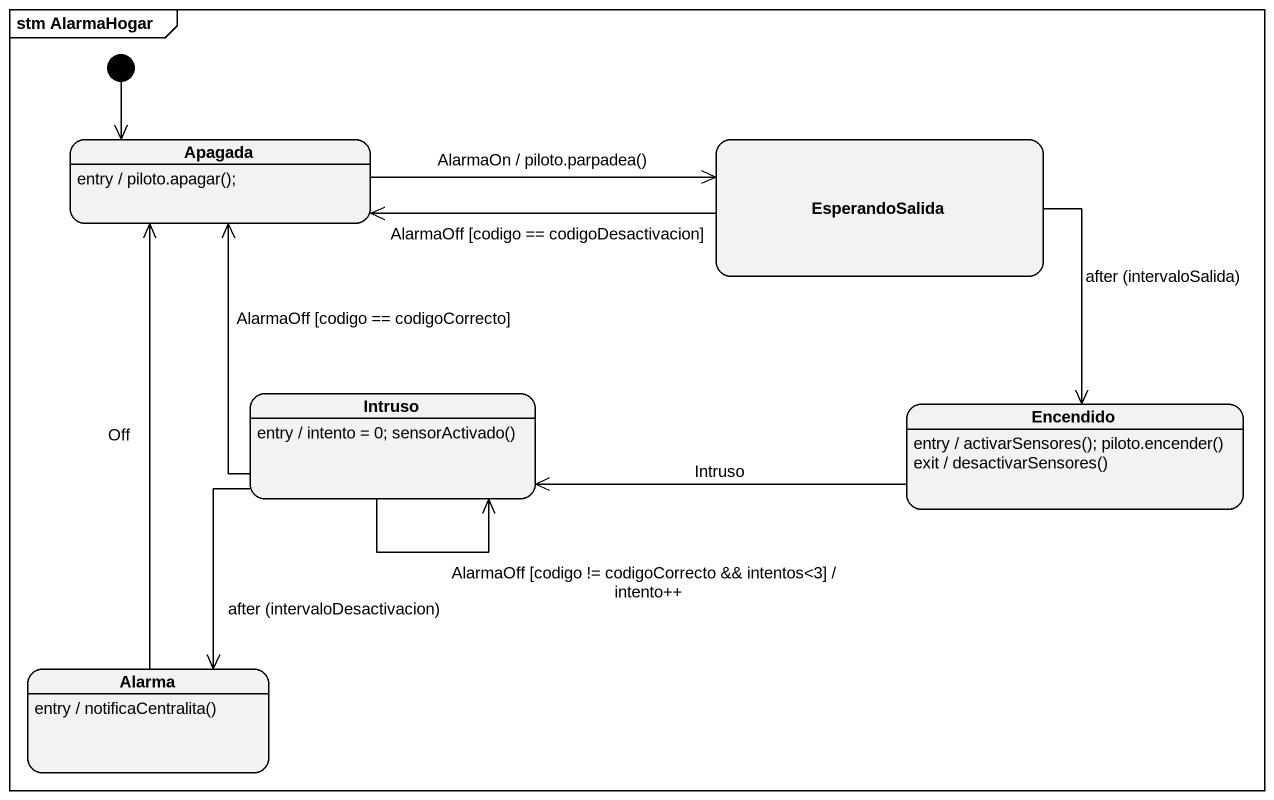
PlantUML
@startuml
mainframe stm AlarmaHogar
hide empty description
state Apagada
Apagada : entry / piloto.apagar();
state EsperandoSalida
state Intruso
Intruso : entry / intento = 0; sensorActivado()
state Encendido
Encendido : entry / activarSensores(); piloto.encender()
Encendido : exit / desactivarSensores()
state Alarma
Alarma : entry / notificaCentralita()
[*] --> Apagada
Apagada -right-> EsperandoSalida : AlarmaOn / piloto.parpadea()
EsperandoSalida -left-> Apagada : AlarmaOff [codigo == codigoDesactivacion]
EsperandoSalida --> Encendido : after (intervaloSalida)
Intruso -up-> Apagada : AlarmaOff [codigo == codigoCorrecto]
Intruso --> Intruso : AlarmaOff [codigo != codigoCorrecto && intentos<3] / intento++
Intruso --> Alarma : after (intervaloDesactivacion)
Encendido -left-> Intruso : Intruso
Alarma -up-> Apagada : Off
@enduml
